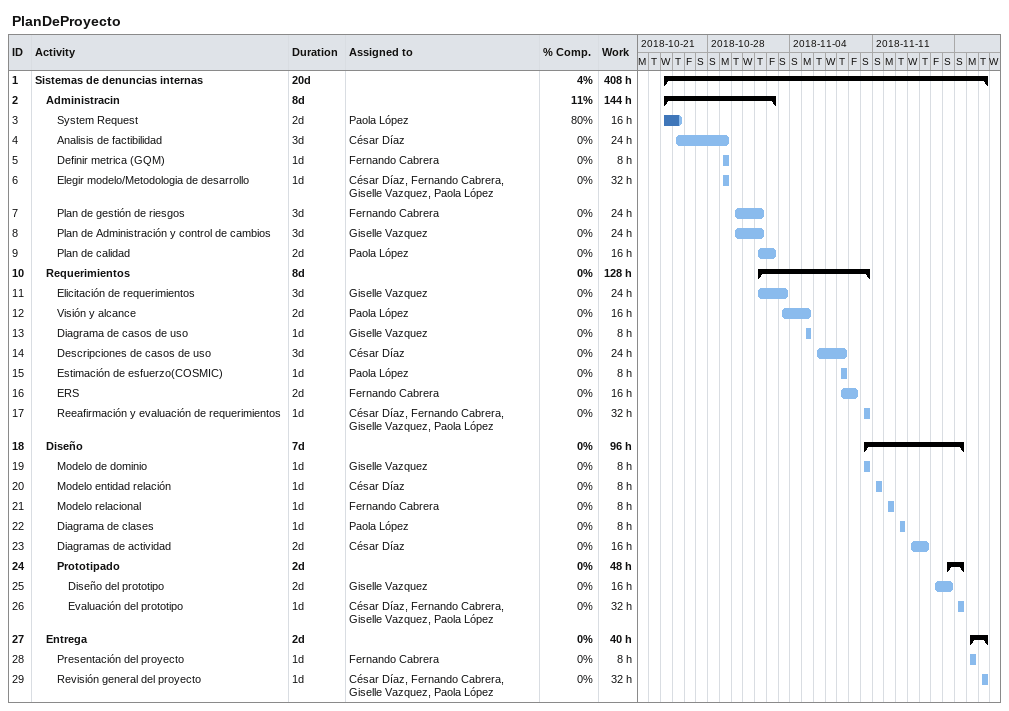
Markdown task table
PlanDeProyecto

| ID | Level | Task | Duration | Start | Finish | Resources | % complete | Work (h) |
|---|---|---|---|---|---|---|---|---|
| 1 | 1 | **Sistemas de denuncias internas** | 20d | 2018-10-24 | 2018-11-20 |  | 4 | 408 |
| 2 | 2 | **Administracin** | 8d | 2018-10-24 | 2018-11-02 |  | 11 | 144 |
| 3 | 3 | System Request | 2d | 2018-10-24 | 2018-10-25 | Paola López | 80 | 16 |
| 4 | 3 | Analisis de factibilidad | 3d | 2018-10-25 | 2018-10-29 | César Díaz | 0 | 24 |
| 5 | 3 | Definir metrica (GQM) | 1d | 2018-10-29 | 2018-10-29 | Fernando Cabrera | 0 | 8 |
| 6 | 3 | Elegir modelo/Metodologia de desarrollo | 1d | 2018-10-29 | 2018-10-29 | César Díaz, Fernando Cabrera, Giselle Vazquez, Paola López | 0 | 32 |
| 7 | 3 | Plan de gestión de riesgos | 3d | 2018-10-30 | 2018-11-01 | Fernando Cabrera | 0 | 24 |
| 8 | 3 | Plan de Administración y control de cambios | 3d | 2018-10-30 | 2018-11-01 | Giselle Vazquez | 0 | 24 |
| 9 | 3 | Plan de calidad | 2d | 2018-11-01 | 2018-11-02 | Paola López | 0 | 16 |
| 10 | 2 | **Requerimientos** | 8d | 2018-11-01 | 2018-11-10 |  | 0 | 128 |
| 11 | 3 | Elicitación de requerimientos | 3d | 2018-11-01 | 2018-11-03 | Giselle Vazquez | 0 | 24 |
| 12 | 3 | Visión y alcance | 2d | 2018-11-03 | 2018-11-05 | Paola López | 0 | 16 |
| 13 | 3 | Diagrama de casos de uso | 1d | 2018-11-05 | 2018-11-05 | Giselle Vazquez | 0 | 8 |
| 14 | 3 | Descripciones de casos de uso | 3d | 2018-11-06 | 2018-11-08 | César Díaz | 0 | 24 |
| 15 | 3 | Estimación de esfuerzo(COSMIC) | 1d | 2018-11-08 | 2018-11-08 | Paola López | 0 | 8 |
| 16 | 3 | ERS | 2d | 2018-11-08 | 2018-11-09 | Fernando Cabrera | 0 | 16 |
| 17 | 3 | Reeafirmación y evaluación de requerimientos | 1d | 2018-11-10 | 2018-11-10 | César Díaz, Fernando Cabrera, Giselle Vazquez, Paola López | 0 | 32 |
| 18 | 2 | **Diseño** | 7d | 2018-11-10 | 2018-11-18 |  | 0 | 96 |
| 19 | 3 | Modelo de dominio | 1d | 2018-11-10 | 2018-11-10 | Giselle Vazquez | 0 | 8 |
| 20 | 3 | Modelo entidad relación | 1d | 2018-11-11 | 2018-11-11 | César Díaz | 0 | 8 |
| 21 | 3 | Modelo relacional | 1d | 2018-11-12 | 2018-11-12 | Fernando Cabrera | 0 | 8 |
| 22 | 3 | Diagrama de clases | 1d | 2018-11-13 | 2018-11-13 | Paola López | 0 | 8 |
| 23 | 3 | Diagramas de actividad | 2d | 2018-11-14 | 2018-11-15 | César Díaz | 0 | 16 |
| 24 | 3 | **Prototipado** | 2d | 2018-11-17 | 2018-11-18 |  | 0 | 48 |
| 25 | 4 | Diseño del prototipo | 2d | 2018-11-16 | 2018-11-17 | Giselle Vazquez | 0 | 16 |
| 26 | 4 | Evaluación del prototipo | 1d | 2018-11-18 | 2018-11-18 | César Díaz, Fernando Cabrera, Giselle Vazquez, Paola López | 0 | 32 |
| 27 | 2 | **Entrega** | 2d | 2018-11-19 | 2018-11-20 |  | 0 | 40 |
| 28 | 3 | Presentación del proyecto | 1d | 2018-11-19 | 2018-11-19 | Fernando Cabrera | 0 | 8 |
| 29 | 3 | Revisión general del proyecto | 1d | 2018-11-20 | 2018-11-20 | César Díaz, Fernando Cabrera, Giselle Vazquez, Paola López | 0 | 32 |
